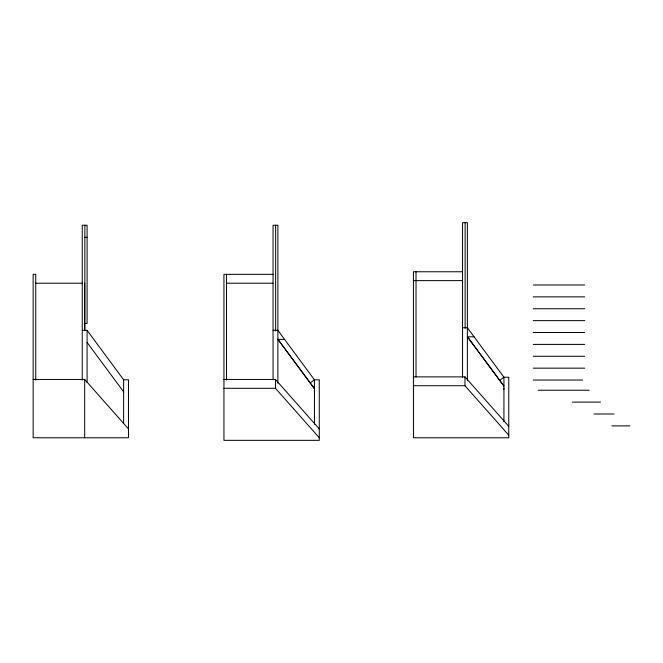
<?xml version="1.0" encoding="UTF-8"?>
<svg xmlns="http://www.w3.org/2000/svg" width="663" height="663" viewBox="0 0 663 663"><rect width="100%" height="100%" fill="white"/><g stroke="black" fill="none" stroke-linecap="round" stroke-linejoin="round"><path stroke-width="0.99" d="M314.436 391.874L314.436 391.029M503.93 389.305L503.93 388.452M310.201 382.932L314.436 379.8L319.268 379.8L319.268 440.34L223.945 440.34L223.945 274.341L273.057 274.341M499.695 380.355L503.93 377.222L508.761 377.222L508.761 437.762L413.439 437.762L413.439 271.764L462.55 271.764M84.831 237.313L87.085 237.313M413.439 280.623L462.55 280.623M35.727 283.2L82.253 283.2M226.522 283.2L273.057 283.2M533.243 284.982L584.766 284.982M533.243 296.867L584.766 296.867M533.243 308.751L584.766 308.751M533.243 320.635L584.766 320.635M84.193 323.453L87.085 323.453L87.085 225.238L82.253 225.238L82.253 380.023M462.55 327.762L467.382 327.762L503.93 377.222L503.93 421.643M82.253 330.34L87.085 330.34L123.633 379.8L123.633 423.458M273.057 330.34L277.888 330.34L314.436 379.8L314.436 424.221M533.243 332.511L584.766 332.511M474.078 336.829L467.382 336.829L503.93 386.081L467.382 336.622M284.584 339.406L277.888 339.406L314.436 388.659L277.888 339.199M533.243 344.395L584.766 344.395M533.243 356.28L584.766 356.28M533.243 368.164L584.766 368.164M413.439 376.874L464.962 376.874L508.761 426.334M33.15 379.451L84.673 379.451L128.465 428.911M223.945 379.451L275.468 379.451L319.268 428.911M123.633 379.8L128.465 379.8L128.465 437.762L33.15 437.762L33.15 274.341L35.727 274.341L35.727 380.056M533.243 380.04L582.586 380.04M413.439 385.725L464.962 385.725L508.761 435.185M223.945 388.303L275.468 388.303L319.268 437.762M538.149 390.234L589.142 390.234M572.467 402.118L600.537 402.118M593.965 414.002L614.062 414.002M611.858 425.886L629.85 425.886M87.085 342.415L123.633 391.874M467.382 380.703L467.382 222.66L462.55 222.66L462.55 377.346M465.128 222.66L465.128 328.301M464.962 376.874L464.962 385.725M416.016 271.764L416.016 376.874M277.888 383.371L277.888 225.238L273.057 225.238L273.057 379.924M275.634 225.238L275.634 330.953M275.468 379.451L275.468 388.303M226.522 274.341L226.522 380.056M87.085 330.34L87.085 382.402M84.831 225.238L84.831 330.34M84.673 283.2L84.673 330.655M84.673 379.451L84.673 437.762"/></g></svg>
